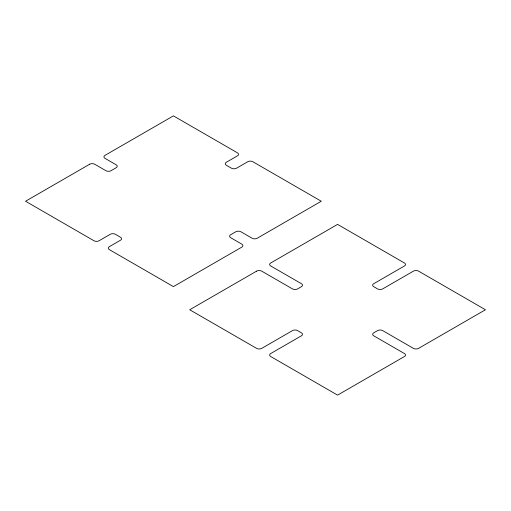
<?xml version="1.0" encoding="UTF-8"?>
<svg xmlns="http://www.w3.org/2000/svg" width="511" height="511" viewBox="0 0 511 511"><rect width="100%" height="100%" fill="white"/><g stroke="black" fill="none" stroke-linecap="round" stroke-linejoin="round"><path stroke-width="0.77" d="M89.617 164.255L25.55 201.245L93.973 240.751A3.622 2.095 0 0 0 99.102 240.751L110.274 234.3A3.622 2.095 0 0 1 115.397 234.3L120.519 237.257A3.622 2.095 0 0 1 120.519 240.215L109.354 246.666A3.622 2.095 0 0 0 109.354 249.624L173.421 286.614L241.844 247.107A3.622 2.095 0 0 0 241.844 244.149L230.672 237.698A3.622 2.095 0 0 1 230.672 234.741L235.795 231.783A3.622 2.095 0 0 1 240.924 231.783L252.095 238.235A3.622 2.095 0 0 0 257.218 238.235L321.285 201.245L252.862 161.738A3.622 2.095 0 0 0 247.733 161.738L236.567 168.189A3.622 2.095 0 0 1 231.438 168.189L226.316 165.232A3.622 2.095 0 0 1 226.316 162.268L237.487 155.823A3.622 2.095 0 0 0 237.487 152.859L173.421 115.876L104.991 155.376A3.622 2.095 0 0 0 104.991 158.34L116.163 164.785A3.622 2.095 0 0 1 116.163 167.742L111.04 170.706A3.622 2.095 0 0 1 105.911 170.706L94.739 164.255A3.622 2.095 0 0 0 89.617 164.255M256.599 271.143L189.715 309.755L256.599 348.374A3.622 2.095 0 0 0 261.728 348.374L292.477 330.617A3.622 2.095 0 0 1 297.606 330.617L301.445 332.84A3.622 2.095 0 0 1 301.445 335.797L270.696 353.555A3.622 2.095 0 0 0 270.696 356.512L337.579 395.124L404.469 356.512A3.622 2.095 0 0 0 404.469 353.555L373.713 335.797A3.622 2.095 0 0 1 373.713 332.84L377.559 330.617A3.622 2.095 0 0 1 382.688 330.617L413.437 348.374A3.622 2.095 0 0 0 418.566 348.374L485.45 309.755L418.566 271.143A3.622 2.095 0 0 0 413.437 271.143L382.688 288.894A3.622 2.095 0 0 1 377.559 288.894L373.713 286.677A3.622 2.095 0 0 1 373.713 283.714L404.469 265.963A3.622 2.095 0 0 0 404.469 263.005L337.579 224.386L270.696 263.005A3.622 2.095 0 0 0 270.696 265.963L301.445 283.714A3.622 2.095 0 0 1 301.445 286.677L297.606 288.894A3.622 2.095 0 0 1 292.477 288.894L261.728 271.143A3.622 2.095 0 0 0 256.599 271.143"/></g></svg>
